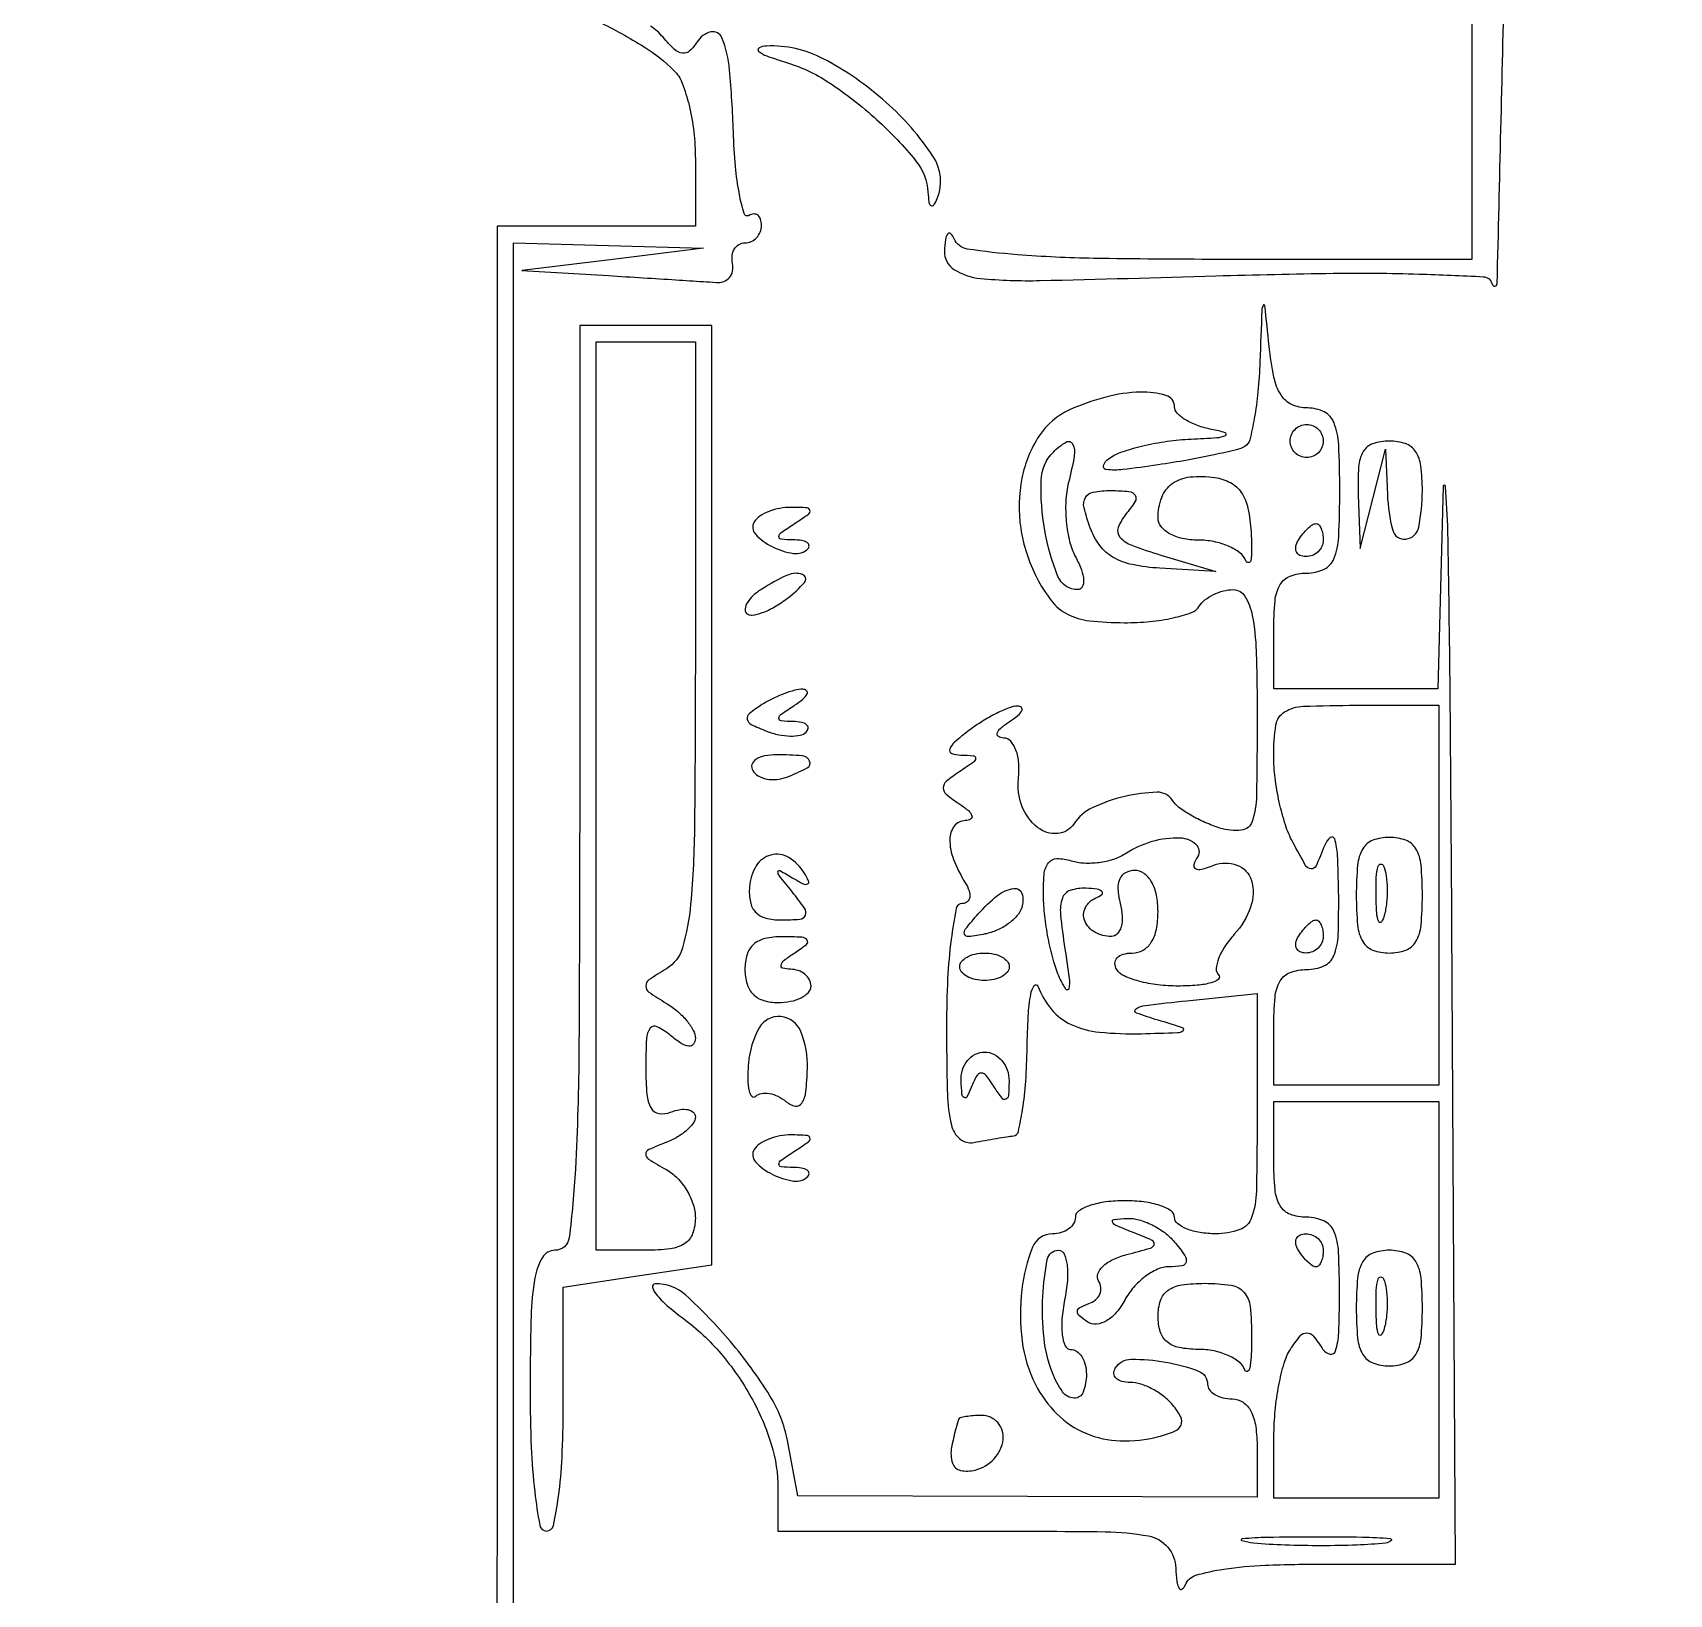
# Model space of a CAD drawing. Extents: x 23 to 255, y 40 to 184.
# Drawn here: x 103.8 to 112.17, y 136.31 to 144.3 of the extents above; entities that cross this region are included whole.
import ezdxf

# ---------------------------------------------------------------- set-up
doc = ezdxf.new("R2010")
doc.units = 0
doc.header["$MEASUREMENT"] = 0

msp = doc.modelspace()

# ---------------------------------------------------------------- linework, layer by layer
for points in [[(207.919475, 175.632891, 0.000007), (191.762556, 175.634099, 0.00002), (173.0434, 175.634494, 0.000013), (151.49745, 175.633531), (95.9364, 175.6296)], [(95.69618, 156.092772, 0.000016), (95.717608, 153.083264, 0.196413)], [(102.599881, 145.11015, 0.000041), (102.585573, 147.581525, 0.012047)], [(111.1644, 144.666), (111.1644, 143.1432), (109.86015, 143.1432, -0.004015), (109.228138, 143.148276, -0.015574), (108.836929, 143.166757, -0.017349), (108.580585, 143.19586, -0.265895), (108.513229, 143.24895, 0.096201), (108.496503, 143.27474, 0.456158), (108.481084, 143.273933, 0.133038), (108.468906, 143.244974, 0.023294), (108.463721, 143.1855, 0.265542), (108.512431, 143.091645, 0.121058), (108.647581, 143.045046, 0.028539), (108.953938, 143.034619, 0.001812), (109.8531, 143.0586, -0.004274), (110.454343, 143.071672, -0.010772), (110.892214, 143.068014, -0.006063), (111.223244, 143.054095, -0.338196), (111.267538, 143.0163, 0.888091), (111.293549, 143.018746, 0.000578), (111.330659, 144.598245, 0.000942)], [(106.691653, 144.362068, -0.022804), (106.925999, 144.231685, -0.058085), (107.078313, 144.111172, -0.105468), (107.120679, 144.045833, -0.031954), (107.155921, 143.932385, -0.030436), (107.180104, 143.796763, -0.028908), (107.1882, 143.656843), (107.1882, 143.3124), (106.6806, 143.3124), (106.173, 143.3124), (106.173, 137.650403, -0.000479), (106.169638, 134.144131, -0.006012)], [(106.2576, 131.976), (106.2576, 137.6019), (106.2576, 143.2278), (106.74405, 143.21401), (107.2305, 143.200221), (106.7652, 143.1432), (106.2999, 143.086179), (106.74405, 143.0597, -0.000442), (106.921858, 143.048941, -0.000534), (107.088795, 143.038513, -0.000453), (107.229342, 143.029455, -0.003642), (107.29395, 143.02476, 0.103861), (107.332635, 143.029705, 0.130972), (107.362423, 143.049849, 0.129347), (107.378474, 143.082371, 0.099983), (107.37855, 143.12205, -0.077768), (107.376845, 143.16245, -0.10725), (107.388464, 143.196736, -0.125576), (107.411448, 143.219497, -0.133456), (107.442, 143.2278, 0.105053), (107.47428, 143.234658, 0.099167), (107.501749, 143.254118, 0.09642), (107.52016, 143.283193, 0.093332), (107.5266, 143.317393, 0.074686), (107.521888, 143.348761, 0.151087), (107.507962, 143.369201, 0.187123), (107.487281, 143.375663, 0.121693), (107.46315, 143.367951, -0.49377), (107.437459, 143.37779, -0.025628), (107.413439, 143.477467, -0.024311), (107.39394, 143.619303, -0.01307), (107.383021, 143.795587, 0.012665), (107.363507, 144.114805, 0.074083), (107.324573, 144.27794, 0.370598), (107.266939, 144.307858, 0.199126), (107.197282, 144.257695, -0.067261), (107.159042, 144.211163, -0.223808), (107.122298, 144.199465, -0.157062), (107.08047, 144.219347, -0.030704), (107.022646, 144.280906, 0.074743), (106.958932, 144.337795, 0.02422)]]:
    msp.add_lwpolyline(points, format="xyb")
for points in [[(107.644674, 144.155149, -0.073064), (107.872025, 144.04905, -0.038923), (108.117715, 143.858247, -0.037342), (108.317791, 143.646908, -0.159562), (108.379279, 143.486922, 0.022728), (108.38411, 143.436707, 0.213982), (108.395397, 143.418822, 0.42024), (108.409665, 143.421855, 0.044796), (108.426909, 143.455291, 0.248859), (108.404924, 143.671822, 0.063444), (108.165684, 143.946963, 0.060869), (107.842819, 144.171072, 0.134021), (107.551951, 144.235728, 0.097627), (107.514538, 144.226479, 0.542787), (107.512195, 144.209755, 0.091945), (107.553901, 144.185203, 0.014483)], [(110.078822, 142.619443, -0.014565), (110.068756, 142.464683, -0.020718), (110.050139, 142.328137, -0.017369), (110.02676, 142.219341, -0.200163), (110.00115, 142.185052, -0.074487), (109.958085, 142.167576, -0.006739), (109.844508, 142.141784, -0.008628), (109.707433, 142.115055, -0.00664), (109.557, 142.090464, -0.007848), (109.37734, 142.066416, -0.060037), (109.292323, 142.066634, -0.467409), (109.278521, 142.087987, -0.167089), (109.3032, 142.121709, -0.069625), (109.372056, 142.15659, -0.02381), (109.479803, 142.187836, -0.023136), (109.603529, 142.211423, -0.024719), (109.7262, 142.222826, 0.006096), (109.858078, 142.230145, 0.092763), (109.90218, 142.24153, 0.687311), (109.901209, 142.25515, 0.026268), (109.83195, 142.272305, -0.037644), (109.759083, 142.292122, -0.051079), (109.697515, 142.321321, -0.061974), (109.655055, 142.354871, -0.197067), (109.6416, 142.387684, 0.333517), (109.597412, 142.446561, 0.078262), (109.467236, 142.463173, 0.056399), (109.289189, 142.437727, 0.043251), (109.103835, 142.371936, 0.141208), (108.948492, 142.23893, 0.097222), (108.860215, 142.023139, 0.086204), (108.854419, 141.765494, 0.080805), (108.934978, 141.51465, 0.046756), (109.011669, 141.393795, 0.109116), (109.093552, 141.325589, 0.092267), (109.205484, 141.291804, 0.027289), (109.38498, 141.282, 0.023704), (109.515635, 141.288198, 0.030588), (109.634273, 141.306851, 0.031499), (109.727947, 141.333796, 0.170153), (109.7685, 141.3666, -0.08825), (109.797462, 141.398988, -0.053305), (109.841237, 141.426349, -0.051278), (109.892183, 141.444925, -0.061875), (109.942693, 141.4512, -0.265101), (110.002319, 141.417196, -0.086734), (110.039423, 141.31898, -0.039199), (110.059471, 141.137143, -0.007863), (110.0646, 140.810999, -0.004162), (110.061139, 140.39529, -0.075156), (110.039124, 140.264431, -0.296237), (109.983049, 140.219263, -0.101492), (109.87425, 140.230201, -0.028225), (109.797503, 140.258996, -0.028004), (109.724279, 140.296316, -0.029169), (109.664201, 140.336167, -0.089073), (109.631012, 140.371856, 0.262497), (109.552203, 140.413481, 0.05132), (109.387036, 140.391884, 0.051382), (109.220262, 140.33378, 0.14092), (109.127236, 140.252532, -0.233878), (109.042296, 140.201799, -0.192023), (108.940214, 140.233433, -0.132169), (108.860516, 140.343191, -0.119202), (108.842567, 140.482702, 0.045268), (108.844065, 140.562087, 0.069173), (108.829747, 140.629345, 0.094618), (108.802759, 140.674723, 0.211157), (108.767, 140.691095, -0.127766), (108.739918, 140.698513, -0.359376), (108.733495, 140.715614, -0.136515), (108.751574, 140.741924, -0.030922), (108.7956, 140.7744, 0.026957), (108.839144, 140.805991, 0.101858), (108.860372, 140.831909, 0.344394), (108.857489, 140.847743, 0.188131), (108.8379, 140.855014, 0.08944), (108.794625, 140.846471, 0.02355), (108.729912, 140.817542, 0.023134), (108.658161, 140.777054, 0.021893), (108.58908, 140.729409, 0.016507), (108.515086, 140.669503, 0.133823), (108.490992, 140.633607, 0.407392), (108.501319, 140.612155, 0.084652), (108.54678, 140.603905, -0.018916), (108.611606, 140.600761, -0.406189), (108.623024, 140.587554, -0.226949), (108.611753, 140.567173, -0.009605), (108.5418, 140.519305, 0.02521), (108.472878, 140.468914, 0.226004), (108.4572, 140.436, 0.226004), (108.472878, 140.403086, 0.02521), (108.5418, 140.352695, -0.030877), (108.585999, 140.319606, -0.135839), (108.604121, 140.292912, -0.356874), (108.597624, 140.275608, -0.12892), (108.570436, 140.268095, 0.229338), (108.513897, 140.239797, 0.165358), (108.490807, 140.171966, 0.093762), (108.51025, 140.068992, 0.046233), (108.570322, 139.94955, -0.055348), (108.589795, 139.909012, -0.120268), (108.593147, 139.874864, -0.190917), (108.580456, 139.85264, -0.170284), (108.555253, 139.8438, 0.359863), (108.523176, 139.817279, 0.015033), (108.497953, 139.659979, 0.020063), (108.479962, 139.457943, 0.012174), (108.47412, 139.218027, 0.006408), (108.478595, 138.868881, 0.050905), (108.499072, 138.708957, 0.161794), (108.542683, 138.637807, 0.226734), (108.61371, 138.619355, -0.003565), (108.671806, 138.630204, -0.003407), (108.730934, 138.640395, -0.003376), (108.783256, 138.648684, -0.012175), (108.81675, 138.652927, 0.322266), (108.842074, 138.675371, 0.016931), (108.863524, 138.787968, 0.021461), (108.879739, 138.93283, 0.013381), (108.886879, 139.10355, -0.010443), (108.892718, 139.266036, -0.028709), (108.905786, 139.379954, -0.107197), (108.923238, 139.422999, -0.605937), (108.941864, 139.4208, 0.082934), (109.012239, 139.300474, 0.111689), (109.112098, 139.223987, 0.083674), (109.25774, 139.184584, 0.030349), (109.4724, 139.176728, 0.002389), (109.656802, 139.182055, 0.16455), (109.68551, 139.192855, 0.594693), (109.682736, 139.20742, 0.005968), (109.557, 139.245986, -0.017582), (109.44687, 139.282585, -0.61091), (109.444351, 139.303833, -0.118897), (109.492934, 139.321859, -0.00372), (109.70505, 139.345539), (110.0646, 139.382971), (110.0646, 138.767386, -0.005242), (110.060444, 138.370962, -0.077648), (110.036183, 138.234509, -0.228011), (109.975415, 138.172994, -0.085997), (109.8531, 138.1518, -0.038131), (109.772108, 138.157986, -0.057076), (109.703728, 138.176651, -0.074992), (109.657068, 138.204004, -0.226478), (109.6416, 138.2364, 0.254951), (109.623871, 138.268909, 0.06271), (109.567046, 138.296149, 0.048861), (109.485027, 138.314844, 0.031626), (109.3878, 138.321, 0.031626), (109.290573, 138.314844, 0.048861), (109.208554, 138.296149, 0.06271), (109.151729, 138.268909, 0.254951), (109.134, 138.2364, -0.137484), (109.124958, 138.204139, -0.100195), (109.099544, 138.176651, -0.086109), (109.061531, 138.158146, -0.070428), (109.016702, 138.1518, 0.306348), (108.914378, 138.082614, 0.067377), (108.8597, 137.865915, 0.059371), (108.861283, 137.601698, 0.087009), (108.929418, 137.380003, 0.080118), (109.040248, 137.228522, 0.094637), (109.187515, 137.129802, 0.092329), (109.363829, 137.090802, 0.07246), (109.558783, 137.112553, 0.03358), (109.641737, 137.140312, 0.189558), (109.674787, 137.172022, 0.233905), (109.673627, 137.213219, 0.051304), (109.633024, 137.273833, 0.054027), (109.587034, 137.318439, 0.042944), (109.529, 137.356159, 0.044355), (109.468337, 137.381939, 0.07846), (109.414748, 137.3904, -0.061361), (109.371484, 137.39573, -0.130778), (109.342214, 137.411918, -0.191581), (109.331317, 137.435873, -0.151627), (109.338488, 137.463654, -0.256901), (109.418788, 137.509025, -0.046424), (109.595886, 137.494575, -0.04704), (109.763954, 137.448385, -0.311688), (109.8108, 137.380538, 0.166053), (109.820537, 137.352027, 0.095371), (109.848077, 137.327754, 0.07631), (109.889162, 137.311348, 0.056963), (109.9377, 137.3058, -0.151411), (109.992483, 137.288821, -0.12621), (110.032772, 137.242758, -0.082879), (110.057033, 137.164922, -0.034206), (110.0646, 137.054447), (110.0646, 136.803093), (108.888548, 136.806334), (107.712496, 136.809575), (107.65946, 137.092284, 0.093388), (107.570046, 137.321669, 0.03577), (107.36762, 137.599637, 0.032539), (107.139383, 137.83691, 0.194816), (106.98179, 137.89532, 0.478455), (106.969116, 137.878593, 0.110601), (106.987483, 137.841932, 0.043481), (107.042928, 137.784941, 0.017842), (107.127119, 137.717338, -0.055797), (107.31909, 137.537653, -0.050165), (107.474481, 137.31376, -0.052064), (107.576838, 137.073298, -0.074739), (107.6112, 136.844701), (107.6112, 136.629), (108.6264, 136.629, -0.002704), (109.286032, 136.625433, -0.043365), (109.507794, 136.603745, -0.172724), (109.606673, 136.546309, -0.168419), (109.648279, 136.43865, 0.020908), (109.65347, 136.371265, 0.102704), (109.665531, 136.335279, 0.451325), (109.681016, 136.332224, 0.134342), (109.697629, 136.35405, -0.228498), (109.750715, 136.402327, -0.03535), (109.893509, 136.433963, -0.02707), (110.106292, 136.45386, -0.009777), (110.41005, 136.4598), (111.0798, 136.4598), (111.061508, 139.73805, 0.000901), (111.052684, 140.9333, 0.002711), (111.040772, 141.748886, 0.016581), (111.028451, 141.98031, 0.945503), (111.016604, 141.97995), (110.989992, 140.9436), (110.569596, 140.9436), (110.1492, 140.9436), (110.1492, 141.2397, -0.022514), (110.156153, 141.394034, -0.10769), (110.182436, 141.477638, -0.177212), (110.233592, 141.520801, -0.087745), (110.3184, 141.5358, 0.110458), (110.406893, 141.555591, 0.189791), (110.45799, 141.609825, 0.083766), (110.482106, 141.721131, 0.011557), (110.4876, 141.9588, 0.011772), (110.482072, 142.193552, 0.080918), (110.458245, 142.306129, 0.184158), (110.408373, 142.361379, 0.11862), (110.323507, 142.3818, -0.106875), (110.242369, 142.399344, -0.148219), (110.186779, 142.448118, -0.090066), (110.150328, 142.540267, -0.023205), (110.126228, 142.69905, 0.001204), (110.104073, 142.906035, 0.719753), (110.095924, 142.907807, 0.125358), (110.088592, 142.883029, 0.000616)], [(106.596, 140.436, -0.001485), (106.592028, 139.098888, -0.011896), (106.573717, 138.48315, -0.018035), (106.542138, 138.131592, -0.377872), (106.4691, 138.0672, 0.266366), (106.405483, 138.030721, 0.088943), (106.367082, 137.9262, 0.037256), (106.347075, 137.727186, 0.00643), (106.3422, 137.3481, 0.009838), (106.347892, 137.05886, 0.019442), (106.365838, 136.829925, 0.015687), (106.391484, 136.658474, 0.362465), (106.4268, 136.629, 0.353952), (106.461391, 136.656994, 0.018869), (106.487387, 136.806374, 0.021896), (106.50558, 137.006233, 0.011749), (106.5114, 137.253894), (106.5114, 137.878788), (106.8921, 137.935878), (107.2728, 137.992967), (107.2728, 140.398884), (107.2728, 142.8048), (106.9344, 142.8048), (106.596, 142.8048)], [(107.1882, 141.159304, -0.002329), (107.183952, 140.24733, -0.02005), (107.163841, 139.840618, -0.046747), (107.122502, 139.617164, -0.190803), (107.04015, 139.509604, 0.015907), (106.950824, 139.452083, 0.246542), (106.9344, 139.4208, 0.246542), (106.950824, 139.389517, 0.015907), (107.04015, 139.331996, -0.041332), (107.096795, 139.291308, -0.043968), (107.14471, 139.242619, -0.048309), (107.177783, 139.193541, -0.124748), (107.1882, 139.152437, -0.159478), (107.178495, 139.122785, -0.269362), (107.155233, 139.11262, -0.115872), (107.116123, 139.126673, -0.029268), (107.0613, 139.167, 0.052531), (106.993278, 139.212324, 0.366832), (106.957221, 139.204246, 0.151082), (106.938007, 139.151172, 0.01186), (106.9344, 138.999108, 0.020783), (106.939971, 138.865141, 0.108253), (106.961604, 138.794906, 0.232974), (107.001345, 138.767801, 0.12748), (107.0613, 138.774594, -0.049166), (107.109918, 138.787952, -0.08982), (107.150923, 138.787573, -0.13955), (107.177805, 138.774062, -0.209945), (107.1882, 138.750396, -0.158637), (107.177782, 138.718387, -0.055349), (107.14471, 138.682159, -0.048202), (107.096804, 138.647669, -0.039999), (107.04015, 138.620462, 0.013333), (106.949257, 138.58263, 0.295615), (106.9344, 138.559697, 0.259519), (106.948452, 138.534446, 0.010895), (107.04015, 138.480307, -0.074794), (107.096782, 138.436277, -0.055715), (107.14471, 138.37314, -0.056053), (107.177233, 138.301473, -0.078667), (107.1882, 138.232196, -0.086096), (107.174379, 138.152524, -0.164154), (107.134517, 138.1021, -0.113747), (107.060181, 138.074971, -0.030862), (106.9344, 138.0672), (106.6806, 138.0672), (106.6806, 140.3937), (106.6806, 142.7202), (106.9344, 142.7202), (107.1882, 142.7202)], [(110.403, 142.2126, -0.099038), (110.396541, 142.180313, -0.097945), (110.378149, 142.152851, -0.097945), (110.350687, 142.134459, -0.099038), (110.3184, 142.128, -0.099038), (110.286113, 142.134459, -0.097945), (110.258651, 142.152851, -0.097945), (110.240259, 142.180313, -0.099038), (110.2338, 142.2126, -0.099038), (110.240259, 142.244887, -0.097945), (110.258651, 142.272349, -0.097945), (110.286113, 142.290741, -0.099038), (110.3184, 142.2972, -0.099038), (110.350687, 142.290741, -0.097945), (110.378149, 142.272349, -0.097945), (110.396541, 142.244887, -0.099038)], [(109.098824, 141.999364, 0.049433), (109.084906, 141.905445, 0.035738), (109.087353, 141.799574, 0.036343), (109.104452, 141.698271, 0.062966), (109.134929, 141.618664, -0.033127), (109.164681, 141.552954, -0.07332), (109.176262, 141.499294, -0.139098), (109.168944, 141.465001, -0.27787), (109.146028, 141.4512, -0.306018), (109.044961, 141.519448, -0.051966), (108.977476, 141.754947, -0.050965), (108.958644, 142.01105, -0.191531), (109.0212, 142.1562, -0.059644), (109.086218, 142.207316, -0.440085), (109.119931, 142.197546, -0.160345), (109.128467, 142.137668, -0.017383)], [(110.582209, 141.93765), (110.592219, 141.6627), (110.6568, 141.9165), (110.721381, 142.1703), (110.731391, 141.93765, 0.052756), (110.758483, 141.756444, 0.374819), (110.826102, 141.710208, 0.32439), (110.891875, 141.77085, 0.049691), (110.9106, 141.9588, 0.030703), (110.902795, 142.085778, 0.116834), (110.87535, 142.159725, 0.166173), (110.823912, 142.19911, 0.081208), (110.7414, 142.2126, 0.08134), (110.657059, 142.198788, 0.182313), (110.607571, 142.158332, 0.116215), (110.584041, 142.080456, 0.024611)], [(110.033439, 141.7473, -0.012157), (110.036308, 141.655883, -0.046398), (110.031433, 141.599118, -0.370432), (110.020052, 141.58986, -0.30266), (110.006743, 141.59925, 0.138771), (109.976293, 141.639778, 0.06098), (109.917841, 141.673936, 0.053711), (109.842687, 141.697161, 0.048137), (109.76145, 141.705, -0.052122), (109.682505, 141.713252, -0.074101), (109.616484, 141.737819, -0.095156), (109.572533, 141.774383, -0.173497), (109.557, 141.8178, -0.08875), (109.575924, 141.923575, -0.150187), (109.630099, 141.994511, -0.131178), (109.720949, 142.028662, -0.060601), (109.848114, 142.025819, -0.087841), (109.928135, 141.999421, -0.123066), (109.983545, 141.948951, -0.095446), (110.017553, 141.867793, -0.037719)], [(109.391286, 141.8361, 0.086706), (109.353127, 141.769415, 0.27178), (109.36221, 141.720602, 0.12526), (109.422401, 141.678815, 0.016405), (109.571277, 141.62868), (109.8531, 141.54396), (109.566128, 141.56103, -0.035238), (109.426259, 141.579296, -0.081742), (109.327647, 141.616801, -0.099973), (109.258448, 141.678211, -0.073625), (109.209304, 141.76845, -0.028933), (109.178279, 141.87097, -0.189219), (109.185539, 141.923238, -0.226403), (109.225136, 141.951117, -0.042068), (109.316285, 141.9588, -0.022883), (109.408192, 141.954592, -0.236948), (109.439415, 141.935154, -0.286774), (109.439083, 141.901573, -0.031075)], [(107.489779, 141.798465, 0.336309), (107.495775, 141.735725, 0.090644), (107.580874, 141.671585, 0.07938), (107.691286, 141.636624, 0.237738), (107.764309, 141.660709, 0.231385), (107.770061, 141.67747, 0.229874), (107.760383, 141.69237, 0.097608), (107.731802, 141.702747, 0.035729), (107.68875, 141.706295, -0.021532), (107.627265, 141.709611, -0.410559), (107.616086, 141.723026, -0.221176), (107.627902, 141.743674, -0.010487), (107.6958, 141.7896, 0.010223), (107.767097, 141.83777, 0.295079), (107.774964, 141.857337, 0.343021), (107.76022, 141.870224, 0.012098), (107.679643, 141.872905, 0.04842), (107.621449, 141.867787, 0.04733), (107.564859, 141.851572, 0.051286), (107.51801, 141.827412, 0.110093)], [(110.403, 141.705, -0.105053), (110.396142, 141.67272, -0.099167), (110.376682, 141.645251, -0.09642), (110.347607, 141.62684, -0.093332), (110.313407, 141.6204, -0.108972), (110.283379, 141.627023, -0.182303), (110.265491, 141.645251, -0.161196), (110.262859, 141.672674, -0.082592), (110.2761, 141.705, -0.029505), (110.298857, 141.737383, -0.035638), (110.323986, 141.764749, -0.038439), (110.347865, 141.784055, -0.151918), (110.365693, 141.7896, -0.210953), (110.379959, 141.783301, -0.081139), (110.392041, 141.764749, -0.061769), (110.400264, 141.737389, -0.042167)], [(107.52905, 141.454504, 0.041632), (107.484721, 141.421005, 0.069903), (107.454677, 141.385399, 0.103377), (107.442827, 141.353459, 0.238008), (107.450626, 141.329774, 0.237089), (107.479275, 141.320286, 0.05216), (107.53102, 141.333498, 0.043644), (107.593878, 141.363202, 0.029758), (107.659676, 141.407084, 0.052064), (107.746937, 141.488655, 0.52622), (107.73648, 141.528974, 0.19746), (107.66025, 141.525796, 0.033098)], [(107.528971, 140.862256, 0.026933), (107.46474, 140.816617, 0.276616), (107.453748, 140.787364, 0.239278), (107.473971, 140.760762, 0.021166), (107.55377, 140.7262, 0.039588), (107.614805, 140.708167, 0.046438), (107.674728, 140.701226, 0.052594), (107.725122, 140.705396, 0.150556), (107.755849, 140.721649, 0.17377), (107.765303, 140.741663, 0.252657), (107.757898, 140.759285, 0.124249), (107.731202, 140.771556, 0.043228), (107.68875, 140.775695, -0.021532), (107.627265, 140.779011, -0.410559), (107.616086, 140.792426, -0.221176), (107.627902, 140.813074, -0.010487), (107.6958, 140.859, 0.027796), (107.7393, 140.890671, 0.102785), (107.760572, 140.916919, 0.335455), (107.75775, 140.933247, 0.190341), (107.7381, 140.941009, 0.065395), (107.697012, 140.935612, 0.024741), (107.641771, 140.917875, 0.024001), (107.582859, 140.8924, 0.026949)], [(110.9952, 139.8861), (110.9952, 138.9132), (110.5722, 138.9132), (110.1492, 138.9132), (110.1492, 139.2093, -0.022514), (110.156153, 139.363634, -0.10769), (110.182436, 139.447237, -0.177212), (110.233592, 139.490401, -0.087745), (110.3184, 139.5054, 0.105108), (110.40661, 139.52415, 0.193879), (110.456812, 139.576038, 0.08808), (110.479439, 139.682099, 0.012318), (110.481654, 139.90725, 0.007917), (110.476043, 140.090378, 0.062259), (110.461609, 140.174054, 0.534466), (110.438772, 140.180966, 0.128348), (110.41034, 140.141787, -0.012363), (110.365945, 140.035952, -0.321454), (110.340631, 140.021227, -0.242607), (110.312871, 140.039068, -0.008042), (110.247086, 140.157375, -0.045283), (110.209521, 140.246004, -0.023147), (110.177954, 140.362737, -0.022796), (110.156345, 140.486954, -0.031673), (110.1492, 140.599638, -0.036476), (110.160776, 140.758101, -0.222287), (110.204844, 140.824882, -0.128536), (110.300012, 140.853734, -0.009673), (110.5722, 140.859), (110.9952, 140.859)], [(107.482016, 140.524295, 0.126981), (107.510487, 140.496984, 0.081026), (107.553812, 140.481155, 0.072258), (107.604996, 140.478884, 0.066719), (107.656209, 140.491046, 0.027681), (107.760896, 140.538017, 0.395517), (107.773389, 140.573288, 0.275668), (107.736154, 140.599869, 0.020503), (107.606207, 140.6052, 0.045552), (107.542948, 140.599425, 0.099152), (107.497872, 140.581434, 0.177225), (107.477991, 140.554875, 0.214542)], [(109.759615, 140.083223, 0.060726), (109.740749, 140.042332, 0.363879), (109.748948, 140.022214, 0.190314), (109.779398, 140.018861, 0.024998), (109.842424, 140.039497, -0.181432), (109.961392, 140.040383, -0.236741), (110.034854, 139.962213, -0.15934), (110.031212, 139.825215, -0.098556), (109.947776, 139.685734, 0.037114), (109.899323, 139.62348, 0.0544), (109.867398, 139.561928, 0.069759), (109.855214, 139.510009, 0.222728), (109.867015, 139.477385, -0.444933), (109.865905, 139.456001, -0.103869), (109.829749, 139.437422, -0.046661), (109.757794, 139.424743, -0.020293), (109.660693, 139.4208, -0.029749), (109.556215, 139.427022, -0.035832), (109.459656, 139.445651, -0.038694), (109.382948, 139.472749, -0.151212), (109.3455, 139.5054, -0.139169), (109.336368, 139.537518, -0.191142), (109.347317, 139.565149, -0.138808), (109.378439, 139.583802, -0.066118), (109.425107, 139.59, 0.130045), (109.48062, 139.604687, 0.12462), (109.522661, 139.645066, 0.093033), (109.54858, 139.711485, 0.046667), (109.557, 139.8015, 0.048113), (109.548779, 139.886736, 0.080203), (109.523952, 139.954253, 0.107026), (109.485647, 139.997431, 0.159299), (109.43802, 140.013, 0.121219), (109.390498, 140.001307, 0.169691), (109.360871, 139.969638, 0.120594), (109.351496, 139.916885, 0.047946), (109.363287, 139.8438, -0.048282), (109.373697, 139.779001, -0.081177), (109.368253, 139.724302, -0.119318), (109.348545, 139.688115, -0.211726), (109.31806, 139.6746, -0.12796), (109.233715, 139.696545, -0.172196), (109.182046, 139.755375, -0.217317), (109.185323, 139.823094, -0.179707), (109.239223, 139.872195, 0.069113), (109.269323, 139.889479, 0.456643), (109.270159, 139.90471, 0.160465), (109.245394, 139.916694, 0.022521), (109.188035, 139.921721, 0.090741), (109.107995, 139.910556, 0.233426), (109.067508, 139.870647, 0.108538), (109.057723, 139.787895, 0.014234), (109.080289, 139.61115, -0.005772), (109.101912, 139.461938, -0.078248), (109.100605, 139.407078, -0.679348), (109.085598, 139.404077, -0.037338), (109.053351, 139.4631, -0.037774), (109.023499, 139.544907, -0.018602), (108.997464, 139.652613, -0.018342), (108.978614, 139.767019, -0.025424), (108.970746, 139.870651, -0.024801), (108.973733, 139.991808, -0.141485), (108.995905, 140.051554, -0.235819), (109.039528, 140.073777, -0.077573), (109.11285, 140.062932, 0.063507), (109.178846, 140.051275, 0.043952), (109.254687, 140.054299, 0.044138), (109.328361, 140.070458, 0.066611), (109.3878, 140.098236, -0.070072), (109.526837, 140.162048, -0.082868), (109.670204, 140.180063, -0.177375), (109.75083, 140.146784, -0.359886)], [(110.5722, 139.8861, 0.022514), (110.579153, 139.731766, 0.10769), (110.605436, 139.648163, 0.177212), (110.656592, 139.604999, 0.087745), (110.7414, 139.59, 0.087745), (110.826208, 139.604999, 0.177212), (110.877364, 139.648163, 0.10769), (110.903647, 139.731766, 0.022514), (110.9106, 139.8861, 0.022514), (110.903647, 140.040434, 0.10769), (110.877364, 140.124037, 0.177212), (110.826208, 140.167201, 0.087745), (110.7414, 140.1822, 0.087745), (110.656592, 140.167201, 0.177212), (110.605436, 140.124037, 0.10769), (110.579153, 140.040434, 0.022514)], [(107.465261, 139.9284, 0.06721), (107.469797, 139.851647, 0.143228), (107.496883, 139.799334, 0.140026), (107.548396, 139.769134, 0.063088), (107.626817, 139.7592, 0.021166), (107.72396, 139.763314, 0.282152), (107.751553, 139.78363, 0.25425), (107.747544, 139.819329, 0.017937), (107.685009, 139.90234, -0.003784), (107.617967, 139.98628, -0.177912), (107.611333, 140.006691, -0.558848), (107.621243, 140.012282, -0.009209), (107.687721, 139.973868, 0.017326), (107.740693, 139.944395, 0.226889), (107.762562, 139.943808, 0.415798), (107.768183, 139.958592, 0.032214), (107.746179, 139.999929, 0.119946), (107.666529, 140.078483, 0.199861), (107.574713, 140.091908, 0.197276), (107.499626, 140.036134, 0.11733)], [(110.715427, 139.78196, -0.087174), (110.700509, 139.749332, -0.597527), (110.686963, 139.750816, -0.080377), (110.676728, 139.79573, -0.012823), (110.673293, 139.8861, -0.014395), (110.674795, 139.977478, -0.052471), (110.683456, 140.034755, -0.333666), (110.697165, 140.045656, -0.31318), (110.712292, 140.03576, -0.06278), (110.725699, 139.985174, -0.030339), (110.730594, 139.918249, -0.029507), (110.727263, 139.846899, -0.037336)], [(108.85909, 139.82265, -0.101199), (108.83449, 139.779996, -0.055249), (108.789521, 139.739299, -0.0518), (108.732524, 139.706538, -0.056738), (108.671707, 139.687403, -0.016256), (108.586639, 139.673766, -0.355358), (108.566656, 139.686195, -0.258617), (108.57142, 139.713192, -0.010954), (108.636417, 139.789935, -0.042253), (108.735599, 139.884527, -0.133633), (108.818991, 139.920928, -0.373334), (108.860311, 139.894516, -0.153399)], [(110.403, 139.6746, -0.105053), (110.396142, 139.64232, -0.099167), (110.376682, 139.614851, -0.09642), (110.347607, 139.59644, -0.093332), (110.313407, 139.59, -0.108972), (110.283379, 139.596623, -0.182303), (110.265491, 139.614851, -0.161196), (110.262859, 139.642274, -0.082592), (110.2761, 139.6746, -0.029505), (110.298857, 139.706983, -0.035638), (110.323986, 139.734349, -0.038439), (110.347865, 139.753655, -0.151918), (110.365693, 139.7592, -0.210953), (110.379959, 139.752901, -0.081139), (110.392041, 139.734349, -0.061769), (110.400264, 139.706989, -0.042167)], [(107.442, 139.5054, 0.072254), (107.452731, 139.431531, 0.124864), (107.4843, 139.3785, 0.124864), (107.537331, 139.346931, 0.072254), (107.6112, 139.3362, 0.048028), (107.675954, 139.342434, 0.068025), (107.730698, 139.361051, 0.088204), (107.767585, 139.388493, 0.191087), (107.7804, 139.4208, 0.123684), (107.772269, 139.453167, 0.099425), (107.749336, 139.480929, 0.089546), (107.715047, 139.49982, 0.07833), (107.67465, 139.506695, -0.066727), (107.636164, 139.512335, -0.405416), (107.627063, 139.528169, -0.167501), (107.643191, 139.552756, -0.021149), (107.6958, 139.59, 0.023197), (107.757464, 139.634034, 0.409657), (107.760278, 139.656128, 0.220444), (107.73338, 139.670334, 0.011293), (107.63235, 139.673305, 0.055785), (107.545266, 139.664158, 0.127363), (107.486782, 139.634489, 0.139785), (107.453327, 139.582319, 0.073238)], [(108.7956, 139.5195, -0.17482), (108.785897, 139.492598, -0.093122), (108.758323, 139.469709, -0.073362), (108.717249, 139.454219, -0.053595), (108.6687, 139.449, -0.053595), (108.620151, 139.454219, -0.073362), (108.579077, 139.469709, -0.093122), (108.551503, 139.492598, -0.17482), (108.5418, 139.5195, -0.17482), (108.551503, 139.546402, -0.093122), (108.579077, 139.569291, -0.073362), (108.620151, 139.584781, -0.053595), (108.6687, 139.59, -0.053595), (108.717249, 139.584781, -0.073362), (108.758323, 139.569291, -0.093122), (108.785897, 139.546402, -0.17482)], [(107.460213, 139.025761, 0.021178), (107.456871, 138.942736, 0.053416), (107.463434, 138.882684, 0.14421), (107.478194, 138.855797, 0.413311), (107.497427, 138.855827, -0.154841), (107.526403, 138.870845, -0.086631), (107.566481, 138.870768, -0.071985), (107.611344, 138.855977, -0.057698), (107.654001, 138.828185, 0.126086), (107.700528, 138.806174, 0.308296), (107.733645, 138.820452, 0.115737), (107.75391, 138.878631, 0.019078), (107.761876, 138.998118, 0.101604), (107.728607, 139.18729, 0.282909), (107.625087, 139.264815, 0.298388), (107.51448, 139.206021, 0.10531)], [(108.794305, 138.93435, -0.015246), (108.791363, 138.859427, -0.278496), (108.778187, 138.840694, -0.3487), (108.758414, 138.845878, -0.019656), (108.719945, 138.901623, 0.022213), (108.678002, 138.961744, 0.233412), (108.651871, 138.974645, 0.275386), (108.628692, 138.960832, 0.029355), (108.60102, 138.901623, -0.023718), (108.579026, 138.853148, -0.438953), (108.564505, 138.849126, -0.232968), (108.5533, 138.867161, -0.013273), (108.548479, 138.93435, -0.084943), (108.555548, 138.990884, -0.097345), (108.581039, 139.03891, -0.105533), (108.620825, 139.070983, -0.117584), (108.6687, 139.0824, -0.116238), (108.717002, 139.071017, -0.101436), (108.757943, 139.03891, -0.094034), (108.785187, 138.990887, -0.08452)], [(110.9952, 137.8134), (110.9952, 136.7982), (110.5722, 136.7982), (110.1492, 136.7982), (110.150495, 137.11545, -0.023277), (110.157122, 137.246216, -0.022766), (110.175881, 137.376785, -0.023358), (110.202882, 137.489596, -0.074956), (110.235095, 137.5596, -0.02521), (110.285486, 137.628522, -0.226004), (110.3184, 137.6442, -0.226004), (110.351314, 137.628522, -0.02521), (110.401705, 137.5596, 0.20348), (110.438257, 137.53521, 0.381903), (110.466471, 137.552225, 0.064635), (110.482153, 137.64391, 0.009274), (110.486305, 137.83455, 0.012587), (110.481387, 138.058567, 0.087386), (110.457383, 138.165181, 0.190196), (110.406506, 138.217473, 0.1062), (110.3184, 138.2364, -0.087745), (110.233592, 138.251399, -0.177212), (110.182436, 138.294562, -0.10769), (110.156153, 138.378166, -0.022514), (110.1492, 138.5325), (110.1492, 138.8286), (110.5722, 138.8286), (110.9952, 138.8286)], [(107.489779, 138.583665, 0.336309), (107.495775, 138.520925, 0.090644), (107.580874, 138.456785, 0.07938), (107.691286, 138.421824, 0.237738), (107.764309, 138.445909, 0.231385), (107.770061, 138.46267, 0.229874), (107.760383, 138.47757, 0.097608), (107.731802, 138.487947, 0.035729), (107.68875, 138.491495, -0.021532), (107.627265, 138.494811, -0.410559), (107.616086, 138.508226, -0.221176), (107.627902, 138.528874, -0.010487), (107.6958, 138.5748, 0.010223), (107.767097, 138.62297, 0.295079), (107.774964, 138.642537, 0.343021), (107.76022, 138.655424, 0.012098), (107.679643, 138.658105, 0.04842), (107.621449, 138.652987, 0.04733), (107.564859, 138.636772, 0.051286), (107.51801, 138.612612, 0.110093)], [(109.6416, 138.1095, -0.020233), (109.693928, 138.040988, -0.212152), (109.700566, 138.007149, -0.308772), (109.679438, 137.987568, -0.03713), (109.612635, 137.9826, 0.106444), (109.554505, 137.970083, 0.056294), (109.490826, 137.932201, 0.052285), (109.431625, 137.876651, 0.05539), (109.386532, 137.811031, -0.053869), (109.343524, 137.748035, -0.083155), (109.293133, 137.705745, -0.109052), (109.242336, 137.689191, -0.164295), (109.197372, 137.699619, -0.035415), (109.154443, 137.730551, -0.235789), (109.144184, 137.753996, -0.263056), (109.157149, 137.774445, -0.042405), (109.202144, 137.793815, 0.091374), (109.237195, 137.813145, 0.11943), (109.259178, 137.842255, 0.127901), (109.264536, 137.876619, 0.113945), (109.252915, 137.91092, -0.226227), (109.249028, 137.946571, -0.121066), (109.273742, 137.984515, -0.079161), (109.325188, 138.0193, -0.045222), (109.395907, 138.044807, 0.006292), (109.519196, 138.078711, 0.265477), (109.537568, 138.097625, 0.368593), (109.527654, 138.117918, 0.009275), (109.42557, 138.160067, -0.007944), (109.340986, 138.194727, -0.202708), (109.324099, 138.212281, -0.490256), (109.331956, 138.225223, -0.017593), (109.398591, 138.230454, -0.079286), (109.459013, 138.223469, -0.047162), (109.526773, 138.197376, -0.045818), (109.591129, 138.157617, -0.058339)], [(110.403, 138.0672, -0.042167), (110.400264, 138.034811, -0.061769), (110.392041, 138.007451, -0.081139), (110.379959, 137.988899, -0.210953), (110.365693, 137.9826, -0.151918), (110.347865, 137.988145, -0.038439), (110.323986, 138.007451, -0.035638), (110.298857, 138.034817, -0.029505), (110.2761, 138.0672, -0.082592), (110.262859, 138.099526, -0.161196), (110.265491, 138.126949, -0.182303), (110.283379, 138.145177, -0.108972), (110.313407, 138.1518, -0.093332), (110.347607, 138.14536, -0.09642), (110.376682, 138.126949, -0.099167), (110.396142, 138.09948, -0.105053)], [(109.07901, 137.8134, 0.02883), (109.065245, 137.715546, 0.05029), (109.06675, 137.633717, 0.071476), (109.081715, 137.577817, 0.300183), (109.109325, 137.5596, -0.154199), (109.140246, 137.549832, -0.097884), (109.166584, 137.522323, -0.080358), (109.184358, 137.481223, -0.062025), (109.1904, 137.4327, -0.088644), (109.173991, 137.340874, -0.324974), (109.127677, 137.309949, -0.232839), (109.068275, 137.342186, -0.062493), (109.016151, 137.439619, -0.064918), (108.973483, 137.616461, -0.039187), (108.967274, 137.832281, -0.036054), (108.990255, 138.020271, -0.358547), (109.047285, 138.0672, -0.293575), (109.075751, 138.04891, -0.076205), (109.091334, 137.993988, -0.051981), (109.093005, 137.912432, -0.028511)], [(110.5722, 137.7711, 0.022514), (110.579153, 137.616766, 0.10769), (110.605436, 137.533163, 0.177212), (110.656592, 137.489999, 0.087745), (110.7414, 137.475, 0.087745), (110.826208, 137.489999, 0.177212), (110.877364, 137.533163, 0.10769), (110.903647, 137.616766, 0.022514), (110.9106, 137.7711, 0.022514), (110.903647, 137.925434, 0.10769), (110.877364, 138.009037, 0.177212), (110.826208, 138.052201, 0.087745), (110.7414, 138.0672, 0.087745), (110.656592, 138.052201, 0.177212), (110.605436, 138.009037, 0.10769), (110.579153, 137.925434, 0.022514)], [(110.715427, 137.66696, -0.087174), (110.700509, 137.634332, -0.597527), (110.686963, 137.635816, -0.080377), (110.676728, 137.68073, -0.012823), (110.673293, 137.7711, -0.014395), (110.674795, 137.862478, -0.052471), (110.683456, 137.919755, -0.333666), (110.697165, 137.930656, -0.31318), (110.712292, 137.92076, -0.06278), (110.725699, 137.870174, -0.030339), (110.730594, 137.803249, -0.029507), (110.727263, 137.731899, -0.037336)], [(110.0364, 137.62305, -0.011527), (110.03411, 137.523724, -0.039844), (110.026045, 137.459931, -0.279118), (110.01404, 137.447038, -0.401062), (110.00115, 137.45385, 0.145528), (109.972786, 137.494365, 0.063962), (109.916198, 137.528536, 0.055593), (109.842272, 137.551762, 0.048375), (109.76145, 137.5596, -0.048265), (109.665813, 137.568853, -0.125255), (109.603706, 137.598253, -0.145999), (109.568832, 137.650394, -0.07503), (109.557, 137.7288, -0.079246), (109.570004, 137.810332, -0.161331), (109.608113, 137.861921, -0.1197), (109.678755, 137.889841, -0.034546), (109.7967, 137.898, -0.036064), (109.931329, 137.888277, -0.179283), (109.996812, 137.85259, -0.155243), (110.028497, 137.779486, -0.025245)], [(108.535327, 137.20005, 0.026246), (108.499911, 137.058106, 0.12898), (108.50519, 136.976397, 0.266054), (108.546093, 136.939816, 0.116877), (108.621293, 136.941552, 0.142223), (108.718445, 136.999567, 0.159168), (108.764158, 137.098139, 0.214835), (108.737086, 137.184222, 0.213891), (108.6546, 137.2212, 0.017564), (108.61091, 137.219665, 0.026319), (108.573034, 137.214987, 0.024323), (108.543804, 137.208324, 0.255617)], [(110.722486, 136.567505, -0.016947), (110.57588, 136.55713, -0.008983), (110.393733, 136.553707, -0.00893), (110.207137, 136.556886, -0.013671), (110.045686, 136.566946, -0.057523), (109.987787, 136.578954, -0.807686), (109.988985, 136.590059, -0.022011), (110.118344, 136.597898, -0.003921), (110.3607, 136.599998, -0.004138), (110.603771, 136.598187, -0.018464), (110.746155, 136.590684, -0.661512), (110.749811, 136.579362, -0.153636)]]:
    msp.add_lwpolyline(points, format="xyb", close=True)

doc.saveas('drawing.dxf')
